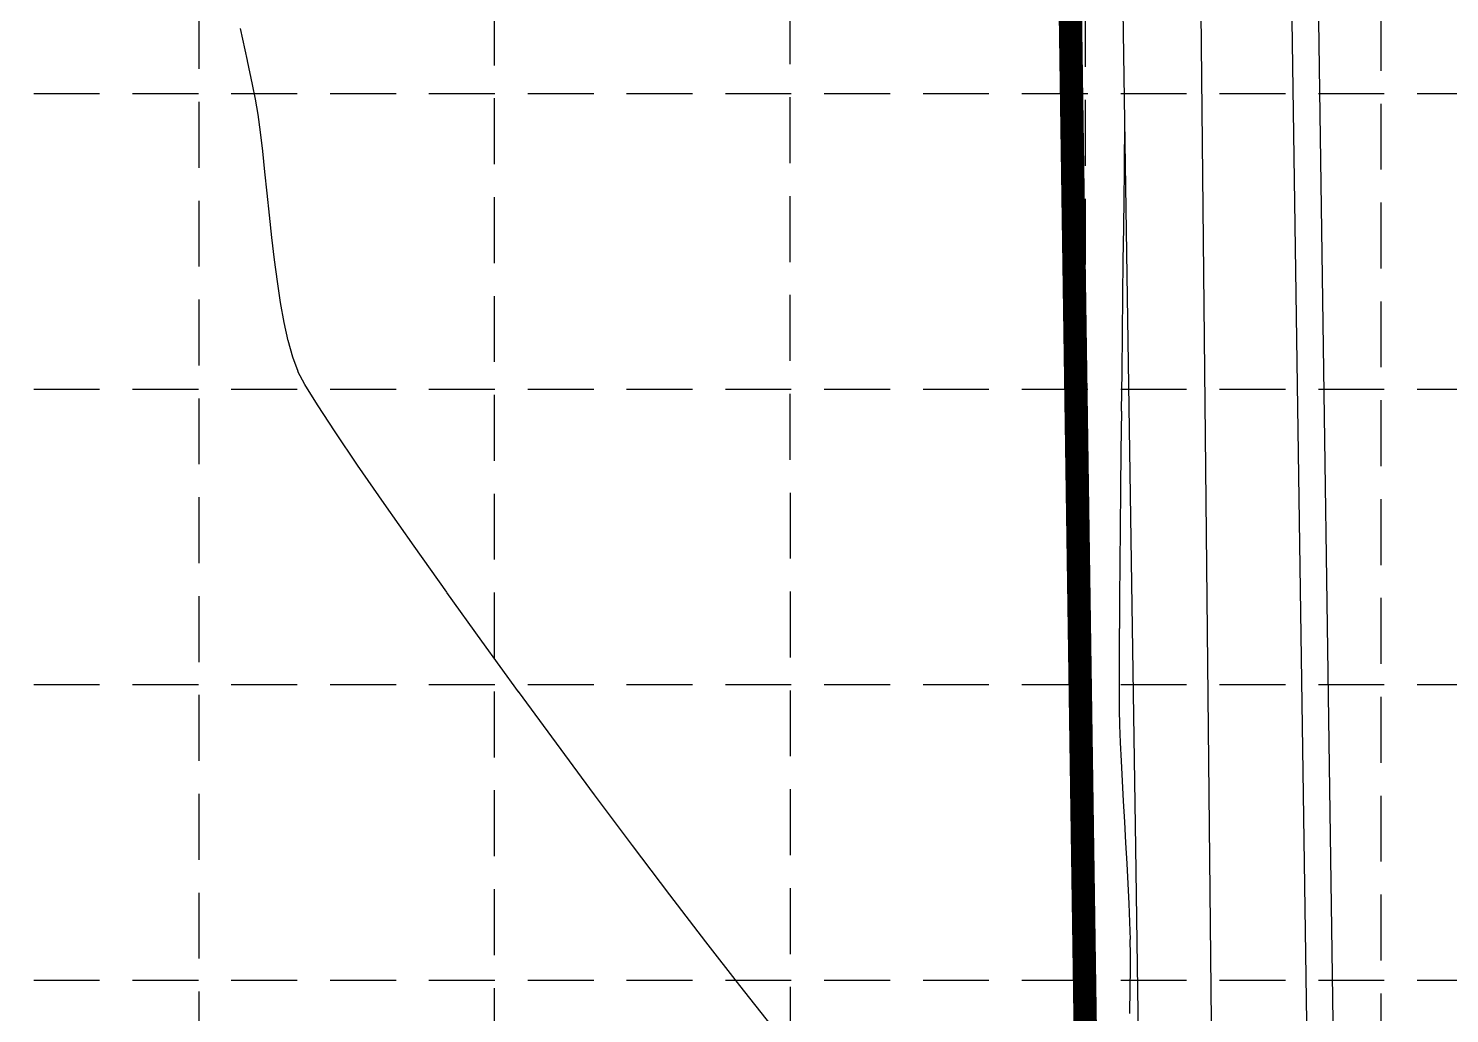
# Model space of a CAD drawing. Extents: x 5513 to 6525, y 3862 to 5479.
# Drawn here: x 6332.5 to 6453.8, y 4566.8 to 4650.9 of the extents above; entities that cross this region are included whole.
import ezdxf

# ---------------------------------------------------------------- set-up
doc = ezdxf.new("R2010")
doc.units = 0
doc.header["$LTSCALE"] = 50
doc.header["$MEASUREMENT"] = 0
doc.linetypes.add('DAREA', pattern=[0.45, 0.35, -0.1])
doc.linetypes.add('HIDDEN', pattern=[0.375, 0.25, -0.125])
for name, color, linetype in [('C-DRNA-E', 11, 'DAREA'), ('C-STRM-PIPE-E', 14, 'Continuous'), ('CONT-MNR', 14, 'Continuous'), ('GRID', 254, 'HIDDEN'), ('v-prop-line', 3, 'Continuous'), ('v-topo-bndy', 140, 'Continuous'), ('V-TOPO-BNDY-2', 7, 'Continuous')]:
    doc.layers.add(name, color=color, linetype=linetype)

msp = doc.modelspace()

# ---------------------------------------------------------------- linework, layer by layer
at = {"layer": 'C-DRNA-E', "color": 7, "const_width": 2, "flags": 128}
msp.add_lwpolyline([(5728.77, 4476.01), (6423.84, 4489.8), (6414.53, 5124.61), (6036.52, 5117.29), (6006.42, 5046.81), (5930.42, 4919.4)], dxfattribs=at)
at = {"layer": 'C-STRM-PIPE-E', "color": 7}
for p, q in [((6433.47, 5130.69), (6442.71, 4490.07)), ((6435.73, 5130.12), (6444.96, 4490.1))]:
    msp.add_line(p, q, dxfattribs=at)
at = {"layer": 'CONT-MNR', "color": 42, "elevation": 701}
for points in [[(6351.19, 4648.15), (6350.59, 4650.9)], [(6352.1, 4643.54), (6351.88, 4644.87)], [(6352.5, 4640.42), (6352.31, 4642.05)], [(6426.08, 4641.58), (6426.06, 4640.43)], [(6352.88, 4636.84), (6352.69, 4638.67)], [(6426.04, 4638.62), (6426.02, 4636.42)], [(6353.07, 4634.95), (6352.88, 4636.84)], [(6426.02, 4636.42), (6425.99, 4633.89)], [(6353.5, 4631.15), (6353.28, 4633.05)], [(6353.75, 4629.29), (6353.5, 4631.15)], [(6425.95, 4631.1), (6425.92, 4628.08)], [(6354.02, 4627.5), (6353.75, 4629.29)], [(6354.33, 4625.81), (6354.02, 4627.5)], [(6354.67, 4624.24), (6354.33, 4625.81)], [(6356.09, 4620.52), (6355.51, 4621.62)], [(6425.74, 4611.51), (6425.71, 4608.27)], [(6365.43, 4606.7), (6362.87, 4610.34)], [(6425.65, 4602.3), (6425.64, 4599.68)], [(6425.62, 4595.4), (6425.62, 4593.85)], [(6425.63, 4592.78), (6425.66, 4591.43)], [(6425.72, 4589.96), (6425.79, 4588.37)], [(6425.88, 4586.69), (6425.98, 4584.95)], [(6425.98, 4584.95), (6426.08, 4583.18)], [(6387.26, 4576.95), (6384.08, 4581.15)], [(6426.28, 4579.62), (6426.37, 4577.88)], [(6426.37, 4577.88), (6426.45, 4576.21)], [(6393.23, 4569.21), (6390.33, 4572.94)], [(6426.55, 4573.14), (6426.57, 4571.79)], [(6395.92, 4565.83), (6393.23, 4569.21)]]:
    msp.add_lwpolyline(points, dxfattribs=at)
at = {"layer": 'CONT-MNR', "color": 42, "extrusion": (0.977913, 0.209013, 0), "elevation": 7182.43}
msp.add_lwpolyline([(3215.92, 701), (3218, 701)], dxfattribs=at)
at = {"layer": 'CONT-MNR', "color": 42, "extrusion": (0.979905, 0.199467, 0), "elevation": 7150.73}
msp.add_lwpolyline([(3284.54, 701), (3285.81, 701)], dxfattribs=at)
at = {"layer": 'CONT-MNR', "color": 42, "extrusion": (0.990668, 0.1363, 0), "elevation": 6925.74}
msp.add_lwpolyline([(3732.91, 701), (3734.42, 701)], dxfattribs=at)
at = {"layer": 'CONT-MNR', "color": 42, "extrusion": (0.999955, -0.009536, 0), "elevation": 6381.52}
msp.add_lwpolyline([(4703.78, 701), (4703.64, 701)], dxfattribs=at)
at = {"layer": 'CONT-MNR', "color": 42, "extrusion": (0.999948, -0.010237, 0), "elevation": 6378.23}
msp.add_lwpolyline([(4708.11, 701), (4707.77, 701)], dxfattribs=at)
at = {"layer": 'CONT-MNR', "color": 42, "extrusion": (0.99994, -0.010917, 0), "elevation": 6375.02}
msp.add_lwpolyline([(4712.12, 701), (4711.46, 701)], dxfattribs=at)
at = {"layer": 'CONT-MNR', "color": 42, "extrusion": (0.994229, 0.107282, 0), "elevation": 6813.67}
msp.add_lwpolyline([(3930.37, 701), (3932.12, 701)], dxfattribs=at)
at = {"layer": 'CONT-MNR', "color": 42, "extrusion": (0.999931, -0.011707, 0), "elevation": 6371.3}
msp.add_lwpolyline([(4715.34, 701), (4713.53, 701)], dxfattribs=at)
at = {"layer": 'CONT-MNR', "color": 42, "extrusion": (0.994217, 0.107387, 0), "elevation": 6814.07}
msp.add_lwpolyline([(3924, 701), (3925.92, 701)], dxfattribs=at)
at = {"layer": 'CONT-MNR', "color": 42, "extrusion": (0.99993, -0.011791, 0), "elevation": 6370.9}
msp.add_lwpolyline([(4709.34, 701), (4706.54, 701)], dxfattribs=at)
at = {"layer": 'CONT-MNR', "color": 42, "extrusion": (0.999934, -0.011511, 0), "elevation": 6372.22}
msp.add_lwpolyline([(4701.74, 701), (4698.55, 701)], dxfattribs=at)
at = {"layer": 'CONT-MNR', "color": 42, "extrusion": (0.999936, -0.011296, 0), "elevation": 6373.23}
msp.add_lwpolyline([(4697.18, 701), (4693.87, 701)], dxfattribs=at)
at = {"layer": 'CONT-MNR', "color": 42, "extrusion": (0.963225, 0.268697, 0), "elevation": 7363.5}
msp.add_lwpolyline([(2745.25, 701), (2746.71, 701)], dxfattribs=at)
at = {"layer": 'CONT-MNR', "color": 42, "extrusion": (0.939755, 0.341849, 0), "elevation": 7552.52}
msp.add_lwpolyline([(2170.56, 701), (2171.86, 701)], dxfattribs=at)
at = {"layer": 'CONT-MNR', "color": 42, "extrusion": (0.999939, -0.011025, 0), "elevation": 6374.5}
msp.add_lwpolyline([(4692.15, 701), (4688.78, 701)], dxfattribs=at)
at = {"layer": 'CONT-MNR', "color": 42, "extrusion": (0.851013, 0.525145, 0), "elevation": 7835.56}
msp.add_lwpolyline([(592.2, 701), (594.25, 701)], dxfattribs=at)
at = {"layer": 'CONT-MNR', "color": 42, "extrusion": (0.836553, 0.547886, 0), "elevation": 7848.67}
msp.add_lwpolyline([(378.07, 701), (380.85, 701)], dxfattribs=at)
at = {"layer": 'CONT-MNR', "color": 42, "extrusion": (0.999943, -0.010689, 0), "elevation": 6376.08}
msp.add_lwpolyline([(4686.64, 701), (4683.26, 701)], dxfattribs=at)
at = {"layer": 'CONT-MNR', "color": 42, "extrusion": (0.828185, 0.560455, 0), "elevation": 7853.48}
msp.add_lwpolyline([(256.09, 701), (259.52, 701)], dxfattribs=at)
at = {"layer": 'CONT-MNR', "color": 42, "extrusion": (0.999947, -0.010272, 0), "elevation": 6378.03}
msp.add_lwpolyline([(4680.6, 701), (4677.27, 701)], dxfattribs=at)
at = {"layer": 'CONT-MNR', "color": 42, "extrusion": (0.822546, 0.568698, 0), "elevation": 7855.65}
msp.add_lwpolyline([(173.67, 701), (177.65, 701)], dxfattribs=at)
at = {"layer": 'CONT-MNR', "color": 42, "extrusion": (0.999959, -0.009089, 0), "elevation": 6383.56}
msp.add_lwpolyline([(4666.48, 701), (4663.4, 701)], dxfattribs=at)
at = {"layer": 'CONT-MNR', "color": 42, "extrusion": (0.814903, 0.579598, 0), "elevation": 7857.24}
msp.add_lwpolyline([(59.8, 701), (64.63, 701)], dxfattribs=at)
at = {"layer": 'CONT-MNR', "color": 42, "extrusion": (0.999966, -0.008227, 0), "elevation": 6387.57}
msp.add_lwpolyline([(4657.9, 701), (4655.01, 701)], dxfattribs=at)
at = {"layer": 'CONT-MNR', "color": 42, "extrusion": (0.811929, 0.583757, 0), "elevation": 7857.44}
msp.add_lwpolyline([(14.5, 701), (19.62, 701)], dxfattribs=at)
at = {"layer": 'CONT-MNR', "color": 42, "extrusion": (0.999985, -0.005433, 0), "elevation": 6400.55}
msp.add_lwpolyline([(4634.52, 701), (4632.2, 701)], dxfattribs=at)
at = {"layer": 'CONT-MNR', "color": 42, "extrusion": (0.809187, 0.587551, 0), "elevation": 7857.42}
msp.add_lwpolyline([(-27.62, 701), (-22.29, 701)], dxfattribs=at)
at = {"layer": 'CONT-MNR', "color": 42, "extrusion": (0.999996, -0.002965, 0), "elevation": 6411.97}
msp.add_lwpolyline([(4616.39, 701), (4614.43, 701)], dxfattribs=at)
at = {"layer": 'CONT-MNR', "color": 42, "extrusion": (0.80652, 0.591206, 0), "elevation": 7857.22}
msp.add_lwpolyline([(-68.61, 701), (-63.16, 701)], dxfattribs=at)
at = {"layer": 'CONT-MNR', "color": 42, "extrusion": (0.999955, 0.009535, 0), "elevation": 6469.13}
msp.add_lwpolyline([(4532.38, 701), (4531.3, 701)], dxfattribs=at)
at = {"layer": 'CONT-MNR', "color": 42, "extrusion": (0.999279, 0.037968, 0), "elevation": 6595.36}
msp.add_lwpolyline([(4344.16, 701), (4342.68, 701)], dxfattribs=at)
at = {"layer": 'CONT-MNR', "color": 42, "extrusion": (0.803796, 0.594905, 0), "elevation": 7856.82}
msp.add_lwpolyline([(-110.19, 701), (-104.71, 701)], dxfattribs=at)
at = {"layer": 'CONT-MNR', "color": 42, "extrusion": (0.998664, 0.051665, 0), "elevation": 6654.27}
msp.add_lwpolyline([(4250.25, 701), (4248.57, 701)], dxfattribs=at)
at = {"layer": 'CONT-MNR', "color": 42, "extrusion": (0.800879, 0.598826, 0), "elevation": 7856.19}
msp.add_lwpolyline([(-154, 701), (-148.58, 701)], dxfattribs=at)
at = {"layer": 'CONT-MNR', "color": 42, "extrusion": (0.998388, 0.056751, 0), "elevation": 6675.82}
msp.add_lwpolyline([(4211.11, 701), (4209.32, 701)], dxfattribs=at)
at = {"layer": 'CONT-MNR', "color": 42, "extrusion": (0.99847, 0.055297, 0), "elevation": 6669.68}
msp.add_lwpolyline([(4219.04, 701), (4217.26, 701)], dxfattribs=at)
at = {"layer": 'CONT-MNR', "color": 42, "extrusion": (0.793797, 0.608183, 0), "elevation": 7853.81}
msp.add_lwpolyline([(-256.5, 701), (-251.46, 701)], dxfattribs=at)
at = {"layer": 'CONT-MNR', "color": 42, "extrusion": (0.999199, 0.040012, 0), "elevation": 6604.4}
msp.add_lwpolyline([(4315.41, 701), (4313.82, 701)], dxfattribs=at)
at = {"layer": 'CONT-MNR', "color": 42, "extrusion": (0.99956, 0.029659, 0), "elevation": 6559.36}
msp.add_lwpolyline([(4382, 701), (4380.52, 701)], dxfattribs=at)
at = {"layer": 'CONT-MNR', "color": 42, "extrusion": (0.999988, -0.004884, 0), "elevation": 6404.17}
msp.add_lwpolyline([(4603.13, 701), (4601.98, 701)], dxfattribs=at)
at = {"layer": 'CONT-MNR', "color": 42, "extrusion": (0.999891, -0.014765, 0), "elevation": 6358.38}
msp.add_lwpolyline([(4665.03, 701), (4663.35, 701)], dxfattribs=at)
at = {"layer": 'CONT-MNR', "color": 42, "extrusion": (0.999806, -0.019695, 0), "elevation": 6335.31}
msp.add_lwpolyline([(4694.64, 701), (4692.5, 701)], dxfattribs=at)
at = {"layer": 'GRID', "color": 253, "linetype": 'HIDDEN', "ltscale": 0.45}
for p, q in [((6347.09, 3989.32), (6347.03, 5453)), ((6372.33, 3989.62), (6372.25, 5453)), ((6397.6, 3989.71), (6397.48, 5453)), ((6422.77, 3989.49), (6422.7, 5453)), ((6448.05, 3989.16), (6447.92, 5453)), ((5539.82, 4645.33), (6498.25, 4645.33)), ((5539.82, 4620.11), (6498.25, 4620.11)), ((5539.82, 4594.89), (6498.25, 4594.89)), ((5539.82, 4569.67), (6498.25, 4569.67))]:
    msp.add_line(p, q, dxfattribs=at)
at = {"layer": 'v-prop-line', "color": 7}
msp.add_line((6414.53, 5124.61), (6423.84, 4489.8), dxfattribs=at)
at = {"layer": 'v-topo-bndy', "color": 7}
msp.add_polyline3d([(6428.59, 4761.15, 699.96), (6424.87, 4749.15, 699.99), (6424.48, 4733.38, 700.22), (6425.86, 4658.09, 700.94), (6427.02, 4580.99, 701.25), (6428.19, 4498.44, 701.32), (6453.77, 4498.81, 701.19), (6470.21, 4491.85, 702.42), (6443.48, 4477, 705), (6390.67, 4475.67, 705.19), (6336.59, 4474.24, 704.72)], dxfattribs=at)
at = {"layer": 'V-TOPO-BNDY-2', "color": 7}
msp.add_lwpolyline([(5564.72, 5123.27), (5858.88, 5128.23), (6404.85, 5134.98), (6431.54, 5128.63), (6436.62, 4932.96), (6444.15, 4884.39), (6428.99, 4879.6), (6431.54, 4789.4), (6451.87, 4786.85), (6431.54, 4755.09), (6434.08, 4507.78), (6470.93, 4498.89), (6474.75, 4488.72), (6453.14, 4474.75)], dxfattribs=at)

doc.saveas('drawing.dxf')
